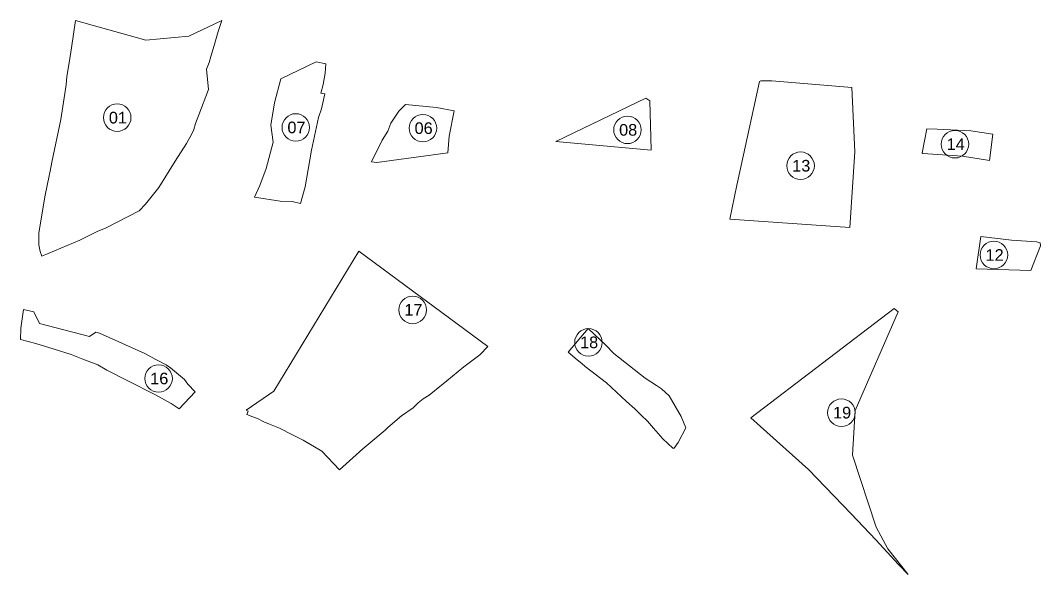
# Model space of a CAD drawing. Extents: x 578787 to 581140, y 9719065 to 9720647.
# Drawn here: x 578922 to 579634, y 9719857 to 9720244 of the extents above; entities that cross this region are included whole.
import ezdxf

# ---------------------------------------------------------------- set-up
doc = ezdxf.new("R2010")
doc.units = 0
doc.layers.get('0').update_dxf_attribs({"lineweight": 0})
doc.layers.add('Rio Perene', color=4, linetype='Continuous', lineweight=13)
doc.styles.get("Standard").update_dxf_attribs({"font": 'arial.ttf'})

msp = doc.modelspace()

# ---------------------------------------------------------------- linework, layer by layer
for points in [[(578959.953, 9720243.909), (578957.245, 9720224.801), (578955.533, 9720214.313), (578953.98, 9720204.873), (578953.446, 9720199.034), (578949.866, 9720174.779), (578943.557, 9720145.053), (578942.285, 9720138.699), (578941.611, 9720135.329), (578938.914, 9720121.855), (578934.478, 9720095.604), (578934.335, 9720090.837), (578934.522, 9720087.178), (578935.271, 9720082.489), (578936.635, 9720079.247), (578963.061, 9720090.565), (578975.247, 9720096.621), (578981.571, 9720099.127), (579004.412, 9720110.925), (579009.016, 9720115.695), (579018.187, 9720127.367), (579029.611, 9720145.735), (579037.616, 9720158.088), (579041.036, 9720164.398), (579042.612, 9720167.863), (579043.952, 9720172.085), (579046.081, 9720178.082), (579052.868, 9720195.864), (579051.548, 9720210.05), (579053.322, 9720214.551), (579054.588, 9720218.734), (579056.908, 9720226.403), (579059.606, 9720236.237), (579062.28, 9720244.038), (579039.287, 9720232.961), (579009.126, 9720230.264), (578959.953, 9720243.909)], [(579103.512, 9720203.262), (579128.17, 9720215.142), (579134.964, 9720213.777), (579134.517, 9720207.14), (579133.077, 9720199.244), (579131.353, 9720193.262), (579134.244, 9720192.647), (579131.849, 9720182.323), (579129.855, 9720176.218), (579124.915, 9720153.386), (579122.507, 9720139.808), (579120.522, 9720127.734), (579117.216, 9720116.168), (579111.3, 9720117.485), (579102.998, 9720117.752), (579085.007, 9720120.543), (579088.84, 9720128.758), (579093.254, 9720140.58), (579098, 9720158.899), (579096.524, 9720170.879), (579099.003, 9720186.375), (579103.512, 9720203.262)], [(579416.982, 9720105.115), (579500.903, 9720099.324), (579504.294, 9720152.097), (579502.146, 9720197.161), (579446.375, 9720201.748), (579438.714, 9720201.874), (579437.741, 9720201.375), (579425.022, 9720142.657), (579421.926, 9720129.009), (579416.982, 9720105.115)], [(579362.175, 9720153.38), (579295.542, 9720159.378), (579358.362, 9720189.645), (579361.229, 9720187.898), (579362.171, 9720153.525)], [(579166.712, 9720145.259), (579174.186, 9720160.36), (579178.165, 9720166.531), (579180.288, 9720172.225), (579185.853, 9720180.622), (579190.578, 9720185.3), (579212.083, 9720183.17), (579224.521, 9720180.891), (579220.923, 9720163.145), (579220.074, 9720151.442), (579170.577, 9720144.66), (579166.712, 9720145.259)], [(579598.427, 9720146.084), (579600.781, 9720164.629), (579585.274, 9720166.813), (579561.738, 9720168.051), (579554.594, 9720168.176), (579551.412, 9720151.607), (579551.831, 9720150.983), (579579.532, 9720149.185), (579598.427, 9720146.084)], [(579589.091, 9720070.402), (579592.407, 9720092.967), (579613.705, 9720090.445), (579631.262, 9720089.325), (579633.834, 9720088.548), (579634.044, 9720086.489), (579627.323, 9720069.308), (579589.091, 9720070.402)], [(579248.096, 9720016.165), (579242.493, 9720010.439), (579231.286, 9720001.972), (579219.261, 9719992.29), (579207.005, 9719982.217), (579202.752, 9719979.502), (579199.377, 9719976.692), (579195.922, 9719973.359), (579187.731, 9719967.603), (579178.245, 9719959.516), (579176.357, 9719957.685), (579173.51, 9719955.368), (579167.777, 9719950.41), (579160.752, 9719944.612), (579144.426, 9719929.973), (579131.997, 9719942.992), (579119.028, 9719950.626), (579111.237, 9719954.69), (579102.44, 9719958.988), (579095.588, 9719961.805), (579091.514, 9719963.559), (579087.222, 9719965.871), (579083.851, 9719966.907), (579079.698, 9719968.589), (579080.709, 9719971.008), (579079.172, 9719971.65), (579098.533, 9719984.955), (579157.802, 9720082.718), (579248.096, 9720016.165)], [(578930.959, 9720040.438), (578923.676, 9720042.046), (578921.941, 9720028.871), (578921.567, 9720021.113), (578932.408, 9720018.267), (578945.123, 9720014.24), (578957.03, 9720010.47), (578965.263, 9720007.342), (578975.732, 9720003.273), (578981.865, 9719999.717), (578997.055, 9719992.022), (579015.557, 9719982.554), (579026.851, 9719976.385), (579032.506, 9719972.571), (579043.636, 9719984.478), (579038.393, 9719989.854), (579036.139, 9719993.019), (579026.434, 9720001.248), (579023.417, 9720003.253), (579016.63, 9720006.894), (579008.399, 9720011.163), (578976.713, 9720025.433), (578974.348, 9720026.159), (578969.92, 9720023.135), (578934.941, 9720032.282), (578930.959, 9720040.438)], [(579531.706, 9720042.632), (579431.603, 9719966.261), (579471.973, 9719930.175), (579501.719, 9719899.353), (579519.032, 9719881.076), (579534.873, 9719863.83), (579541.648, 9719856.772), (579527.358, 9719874.695), (579519.199, 9719889.827), (579502.797, 9719940.262), (579504.611, 9719971.503), (579534.554, 9720040.444), (579531.706, 9720042.632)], [(579304.112, 9720012.157), (579318.001, 9720028.653), (579330.421, 9720017.077), (579336.06, 9720011.302), (579357.807, 9719994.07), (579365.835, 9719988.959), (579369.207, 9719986.592), (579374.682, 9719981.602), (579382.939, 9719967.245), (579386.266, 9719959.368), (579380.954, 9719949.183), (579378.144, 9719945.039), (579377.192, 9719945.185), (579370.231, 9719951.671), (579363.646, 9719959.123), (579359.414, 9719963.913), (579355.178, 9719968.07), (579350.654, 9719972.508), (579344.861, 9719977.827), (579330.778, 9719990.813), (579316.028, 9720002.178), (579313.755, 9720004.26), (579310.504, 9720006.946), (579304.112, 9720012.157)]]:
    msp.add_lwpolyline(points)
at = {"layer": 'Rio Perene', "color": 1}
for centre in [(578989.177, 9720176.091), (579113.875, 9720169.238), (579202.69, 9720168.738), (579345.523, 9720167.535), (579574.234, 9720157.522), (579466.426, 9720142.491), (579601.441, 9720080.106), (579195.508, 9720041.725), (579318.264, 9720019.05), (579018.068, 9719993.818), (579494.93, 9719969.925)]:
    msp.add_circle(centre, 9.607, dxfattribs=at)

# ---------------------------------------------------------------- texts
for s, p in [('01', (578983.346, 9720172.029)), ('07', (579108.045, 9720165.176)), ('06', (579196.859, 9720164.676)), ('08', (579339.693, 9720163.473)), ('14', (579568.404, 9720153.46)), ('13', (579460.596, 9720138.429)), ('12', (579595.611, 9720076.044)), ('17', (579189.678, 9720037.663)), ('18', (579312.434, 9720014.988)), ('16', (579012.238, 9719989.756)), ('19', (579489.1, 9719965.863))]:
    msp.add_text(s, height=8.1345, dxfattribs=at).set_placement(p)

doc.saveas('drawing.dxf')
